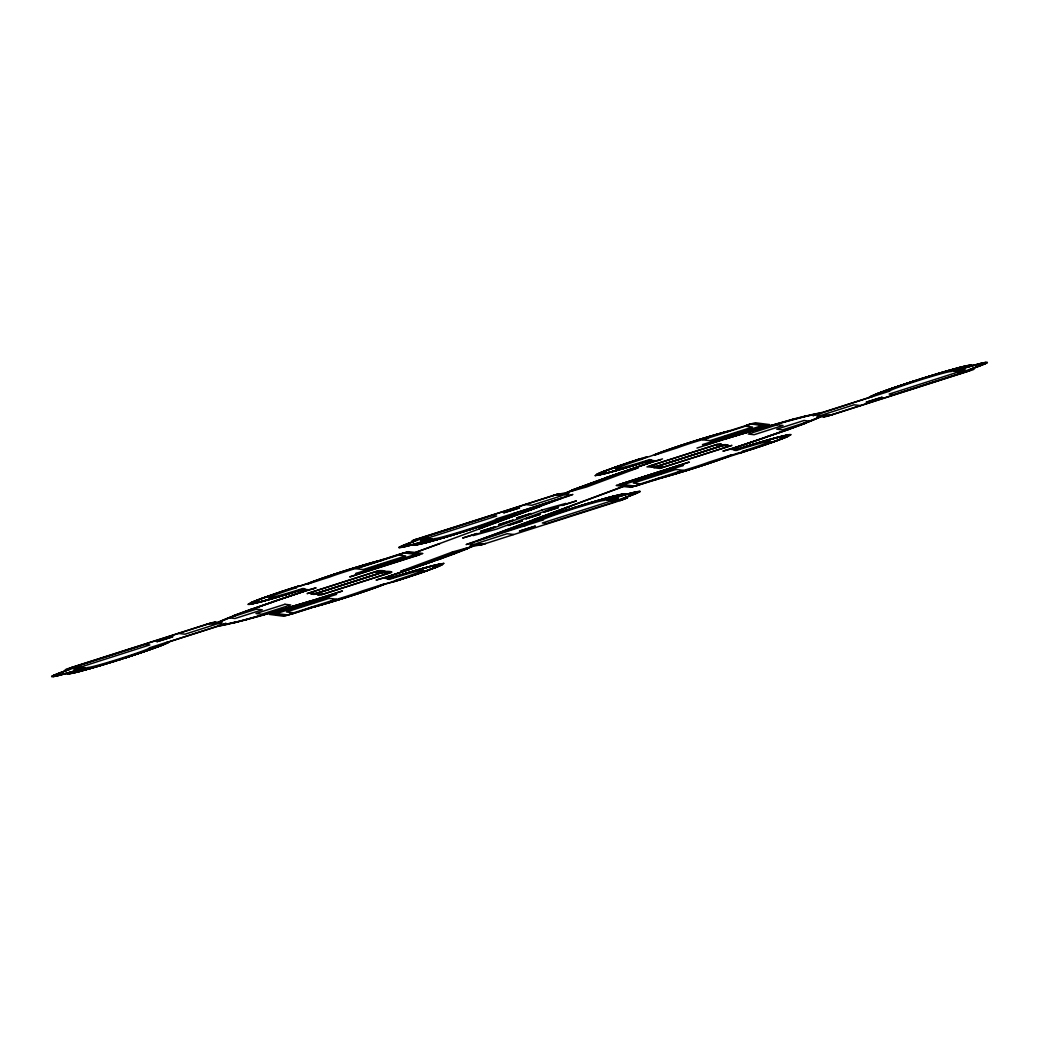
<?xml version="1.0" encoding="UTF-8"?>
<svg xmlns="http://www.w3.org/2000/svg" width="1039" height="1039" viewBox="0 0 1039 1039"><rect width="100%" height="100%" fill="white"/><g stroke="black" fill="none" stroke-linecap="round" stroke-linejoin="round"><path stroke-width="1.5" d="M517.188 512.552L514.604 514.045M868.63 397.612L871.24 396.054M225.97 623.309L218.164 625.92M422.782 553.449L415.821 552.54M466.186 544.592L522.942 526.331L528.799 523.318M572.814 494.408L513.201 513.682M616.296 485.499L623.179 486.46L532.838 519.955L569.684 506.746L566.073 507.681M813.043 415.756L872.708 396.379M466.823 548.982L453.861 553.995M572.177 490.018L608.867 476.875A137.797 5.766 -17.5 0 1 651.375 462.381L660.492 459.732M52.197 676.181L53.496 676.506M986.881 362.767L985.504 362.494M272.361 612.166L264.088 614.854M766.6 426.873L792.731 419.262M430.094 562.099L445.03 556.631A158.499 6.637 -17.5 0 0 447.822 555.592L456.251 552.371M608.906 476.901L593.97 482.369A158.499 6.637 -17.5 0 0 591.178 483.408L572.242 490.044M52.197 676.181L53.898 675.272M986.725 362.871L985.102 363.728M236.126 614.724L233.411 615.802L273.815 601.685L250.906 609.309M269.452 614.4L283.608 616.231L290.647 614.244M313.765 594.412L315.596 593.763M441.601 564.709L442.211 564.151L438.9 564.385M597.399 474.291L596.828 474.914L600.1 474.615M725.209 444.601L723.404 445.237M769.548 424.6L755.392 422.769L751.015 423.86L767.613 425.133L761.834 427.146M383.105 559.553L382.001 559.969L399.898 554.255M309.012 608.373L310.154 607.932M729.988 430.627L728.846 431.068M655.856 479.473L656.999 479.031L637.206 485.525M67.054 673.973L76.561 670.61M166.292 642.622L218.45 625.933M413.899 545.072L424.159 541.761L421.639 542.241M525.838 525.305L522.63 526.344M625.062 493.954L615.828 496.785M971.907 365.053L959.685 368.936L961.595 368.663M597.672 474.122L600.425 472.836M441.328 564.878L438.575 566.164M272.4 612.114L232.983 623.179M251.542 602.659L249.996 603.815L252.191 603.711M269.504 614.374L276.712 611.997M769.496 424.626L763.249 426.782M787.458 436.341L789.043 435.25L786.809 435.289M251.555 602.659L256.412 600.581M596.841 474.148L595.23 475.654M442.159 564.852L443.77 563.346M787.445 436.341L782.588 438.419M167.76 642.946L170.37 641.388L217.086 626.465L227.022 624.4M524.396 524.955L482.408 539.072M53.898 675.272L66.808 670.311M225.619 623.504L221.398 625.101A137.771 5.766 -17.5 0 0 235.957 621.906L236.321 621.816M422.457 553.631L416.925 555.618M572.463 494.603L566.32 496.785M466.511 544.41L476.81 540.838A78.717 3.299 -17.5 0 0 480.447 539.501L533.189 519.903M616.517 485.382L689.299 462.082L620.296 484.291L634.517 486.018L637.452 485.265M813.355 415.509L817.602 413.899A137.797 5.766 -17.5 0 0 803.069 417.081L766.652 426.899M985.102 363.728L972.192 368.689M251.061 602.568L247.905 604.399L249.75 604.425M167.734 642.959L160.954 645.726M597.373 473.901L599.88 472.823M514.578 514.058L513.435 514.565M524.422 524.942L525.565 524.435M441.627 565.099L439.12 566.177M871.266 396.041L878.046 393.274M787.939 436.432L791.095 434.601L789.25 434.575M566.333 492.655L555.229 494.85L419.34 538.449C416.405 540.968 404.496 542.67 418.873 538.41L555.982 494.733L562.489 495.499L531.851 505.292L525.357 504.512M472.667 546.345L482.979 544.384L620.257 500.538M251.087 602.555L252.334 602.023M787.913 436.445L786.666 436.977M566.346 492.655L567.307 492.239M471.693 546.761L472.654 546.345M567.32 492.226L571.684 490.408M471.68 546.774L467.316 548.592M164.045 644.297L169.396 641.608M600.438 472.823L615.906 467.018M438.562 566.177L426.782 570.671M874.955 394.703L869.734 397.353M252.36 602.01L253.035 601.724M163.37 644.583L164.045 644.31M510.201 515.682L515.864 512.824L561.995 498.097A80.743 3.377 -17.5 0 0 556.956 499.941M512.747 514.85L511.305 515.448M526.254 524.15L527.695 523.552M874.955 394.69L875.63 394.417M785.965 437.276L786.64 436.99M306.583 583.892L307.635 583.736L294.557 587.516A49.885 2.091 -17.5 0 0 252.087 603.191A49.885 2.091 -17.5 0 0 299.946 590.191L300.531 590.009M732.417 455.108L731.365 455.264L739.21 452.757M253.074 601.711L253.802 601.425M163.357 644.583L151.694 648.972M226.06 618.815L217.852 622.283L215.138 621.958M599.919 472.81L600.633 472.524M653.557 454.939C655.167 454.653 645.258 458.173 641.193 458.589A52.028 2.182 -17.5 0 0 597.074 474.992A52.028 2.182 -17.5 0 0 651.661 459.835L649.674 459.602A32.3 1.351 -17.5 0 1 615.789 469.005A32.3 1.351 -17.5 0 1 643.167 458.822L641.18 458.589M571.71 490.408L572.905 489.914M510.201 515.682L498.538 520.071M528.799 523.318L539.267 519.357M457.77 551.774L467.29 548.592M438.367 566.476L439.081 566.19M812.94 420.185L821.148 416.717L823.953 417.042M875.643 394.417L886.111 390.456M785.198 437.575L785.926 437.289M253.841 601.399L254.607 601.1M226.073 618.815L228.619 617.802M600.685 472.498L602.308 471.862M510.5 515.773L511.266 515.461M527.734 523.539L528.5 523.227M438.315 566.502L436.692 567.138M812.927 420.185L810.381 421.198M784.393 437.9L785.159 437.601M656.921 453.809L654.479 454.744M382.079 585.191L384.651 584.217M254.659 601.074L255.464 600.763M256.425 600.568L259.023 599.568M228.645 617.789L233.905 615.75M656.934 453.809L669.739 449.147M510.461 515.786L508.733 516.461M528.539 523.214L530.267 522.539M382.066 585.191L369.261 589.853M810.355 421.211L805.095 423.25M782.575 438.432L779.977 439.432M783.536 438.237L784.341 437.926M255.516 600.737L258.321 599.672M602.347 471.836L604.166 471.148M436.653 567.164L434.834 567.852M783.484 438.263L780.679 439.328M237.269 614.802L236.256 615.192A137.771 5.766 -17.5 0 0 219.359 622.231L222.086 622.79C217.683 625.634 212.67 621.919 208.151 624.023M507.785 516.825L508.694 516.474M530.306 522.526L531.215 522.175M801.731 424.198L802.744 423.808A137.797 5.766 -17.5 0 0 819.68 416.756L816.914 416.21C821.317 413.366 826.33 417.12 830.849 414.977M259.036 599.555L270.361 595.464M604.217 471.122L617.205 466.563M160.902 645.739L154.33 648.154M506.785 517.188L507.733 516.838M531.267 522.162L532.215 521.812M878.098 393.262L884.67 390.846M434.783 567.878L428.224 570.294M779.964 439.445L773.626 441.77M802.874 424.276L805.589 423.172L765.185 437.315L784.601 430.938M236.139 614.711L238.074 613.997M802.861 424.289L790.38 428.873M258.373 599.646L260.438 598.88M238.087 613.984L248.62 610.127M506.733 517.214L504.668 517.98M532.267 521.786L534.332 521.02M780.627 439.354L778.562 440.12M504.214 519.383L540.709 506.214L479.304 528.643L482.499 527.76M537.163 507.149L557.164 499.72M453.835 554.008L447.692 556.268M300.011 586.074L317.466 579.957M744.859 451.536L721.534 459.043M260.503 598.854L261.568 598.464M503.538 518.396L504.603 518.006M534.397 520.994L535.462 520.604M777.432 440.536L778.497 440.146M261.633 598.451L262.737 598.048M502.382 518.825L503.486 518.422M535.514 520.578L536.618 520.175M447.653 556.281L441.004 558.683M776.263 440.952L777.367 440.549M262.789 598.022L274.439 594.061M248.633 610.127L250.893 609.309M501.175 519.253L502.318 518.838M476.589 541.059L477.005 540.903A80.743 3.377 -17.5 0 0 482.044 539.059L625.309 485.81L632.725 486.655M788.107 429.691L790.367 428.873M536.682 520.162L537.825 519.747M776.211 440.978L772.432 442.198M308.258 583.437L308.349 583.399A44.859 1.883 -17.5 0 1 380.936 560.216L400.457 553.891M317.466 579.957L322.337 578.242M501.11 519.279L498.642 520.149M154.266 648.18L149.148 649.985M884.734 390.82L887.306 390.028M786.926 430.107L784.627 430.938M786.978 430.094L788.094 429.691M537.864 519.734L540.462 518.929M440.978 558.696L438.692 559.514M721.534 459.043L716.663 460.758M428.159 570.32L424.341 571.671L426.977 570.736M885.929 390.391L889.878 389.002M539.072 519.305L545.579 517.136M438.64 559.527L430.211 562.125A137.771 5.766 -17.5 0 1 387.638 576.619L376.066 580.061L383.235 578.113L388.586 578.71L392.067 577.762M773.821 441.835L768.639 443.536M606.114 477.576L651.349 462.186L646.401 461.602L643.479 462.511M66.808 670.298L67.886 669.921M151.681 648.972L146.577 650.765M887.319 390.028L891.098 388.703M540.475 518.929L542.955 518.058M972.192 368.702C970.504 369.767 972.322 370.027 966.945 371.494M432.886 561.424L430.808 562.164M496.045 520.942L498.525 520.071L494.746 521.396M772.471 442.315L767.314 443.991M654.986 454.575L655.09 454.537A44.859 1.883 -17.5 0 1 727.781 431.315L746.742 425.354M542.981 518.045L544.254 517.604M430.769 562.164L424.432 564.385M615.971 466.875L618.53 466.108M495.941 521.097L490.668 522.799M889.904 389.002L893.774 387.768M149.071 650.011L145.226 651.232M617.348 466.394L619.893 465.628M322.337 578.242L329.636 575.762M67.392 669.973C72.73 668.83 66.626 668.921 71.665 667.532M891.241 388.534L898.021 386.326M716.663 460.758L709.364 463.238M424.393 564.398L408.535 569.827M618.763 465.914L621.27 465.16M669.752 449.134L680.389 445.549M270.556 595.282L275.855 593.581M493.187 522.059L494.525 521.591M271.478 602.217L304.518 591.087L299.557 590.503M273.789 601.646L274.387 601.438A137.771 5.766 -17.5 0 1 304.557 591.282L313.687 588.619M146.304 650.972L142.421 652.193M767.522 436.783L764.613 437.562A137.797 5.766 -17.5 0 1 734.469 447.718L727.82 449.601M544.449 517.422L549.735 515.721M768.444 443.718L764.561 444.939M420.237 573.086L424.315 571.671L414.873 574.814M416.756 539.215L413.665 540.371L415.496 540.735L398.794 547.553L403.34 547.021M493.109 522.085L489.265 523.279M894.098 387.547L899.475 385.833M764.626 437.783L750.613 442.536M143.837 651.7L145.2 651.232M545.865 516.928L551.177 515.227M767.003 444.211L762.665 445.692M368.079 590.269L358.611 593.451M420.159 573.112L418.795 573.58M621.673 464.914L624.127 464.186M620.257 465.394L622.686 464.68M143.434 651.947L140.979 652.674M764.548 444.952L757.262 447.406M418.717 573.606L417.327 574.086M274.88 593.801L277.283 593.087M490.187 523.072L484.875 524.76M141.901 652.466L139.525 653.167M417.249 574.112L415.821 574.593M623.218 464.394L625.595 463.693M415.912 539.384L417.925 538.812M276.387 593.295L278.751 592.594M488.694 523.578L485.707 524.591M898.592 386.027L900.969 385.339M178.513 633.426L185.02 634.193L215.644 624.4L209.151 623.634L72.249 667.337C62.041 671.999 63.418 669.454 72.496 667.35M550.28 515.422L555.631 513.734M762.587 445.718L759.6 446.718M312.518 600.464L271.491 613.776L285.647 615.569L291.401 613.919M408.509 569.84L387.651 576.814L392.599 577.398M413.405 575.307L415.743 574.619M414.275 575.112L411.925 575.801M624.751 463.875L633.206 461.173M277.907 592.775L281.738 591.594M329.636 575.749L332.22 574.892M900.138 385.508L902.475 384.833M745.742 444.173L748.145 443.367M748.184 443.354L750.574 442.549M551.826 514.902L557.164 513.227M138.031 653.661L140.33 652.999M709.364 463.251L706.78 464.108M412.73 575.632L410.418 576.307M626.296 463.355L634.777 460.654M279.452 592.256L282.556 591.23M483.369 525.266L485.616 524.617M745.716 444.185L734.482 447.913L739.443 448.497M136.525 654.167L138.784 653.518M759.509 446.757L755.73 447.9M903.294 384.456L908.67 382.794M901.787 384.962L903.995 384.326M281.764 591.594L283.27 591.1M484.057 525.137L480.304 526.279M961.776 368.17L962.88 367.91M967.4 371.455C968.4 369.131 982.413 367.442 966.504 371.65L829.849 415.366L823.356 414.6L853.98 404.807L860.487 405.574M135.005 654.674L137.213 654.038M135.68 654.544L133.46 655.18M276.322 612.127L273.465 613.231L287.686 614.919L290.998 614.049M620.556 500.356L623.387 499.188L621.452 498.941L627.491 497.889L621.595 500.11M621.14 500.162L625.439 498.538L623.543 498.252L640.206 491.421L635.66 491.979M411.106 576.177L405.794 577.827M680.402 445.549L688.571 442.887M904.021 384.326L907.099 383.313M282.608 591.204L284.803 590.581M332.896 574.671L333.545 574.45M333.558 574.45L340.35 572.242M482.46 525.669L479.317 526.695M556.501 513.344L558.696 512.721M706.104 464.329L698.65 466.758M756.392 447.796L752.639 448.926M134.057 655.09L128.745 656.726M358.598 593.451L338.571 599.828M408.002 577.203L409.522 576.697M284.218 590.684L287.933 589.555M478.745 526.786L480.278 526.292M558.112 512.811L563.411 511.175M558.722 512.708L561.826 511.695M753.21 448.835L754.756 448.329M132.447 655.609L129.2 656.674M407.911 577.229L402.638 578.853M634.258 460.732L636.362 460.147M762.288 427.003L765.561 425.782L751.314 424.081L747.599 425.081M763.146 426.912L696.974 448.069M908.19 382.859L910.255 382.274M477.174 527.305L479.239 526.734M285.842 590.152L287.426 589.633M287.478 589.607L289.517 589.048M415.444 555.904L418.717 554.683L404.483 552.982L401.548 553.735M751.483 449.393L749.483 449.952M751.067 449.445L753.132 448.861M76.12 671.09L77.328 670.662L76.548 670.545A44.859 1.883 -17.5 0 1 68.756 669.623M615.906 496.85L614.867 497.226L617.595 496.694L616.932 496.616M620.101 500.408L621.075 500.279M404.223 578.346L405.768 577.84M635.972 460.173L641.167 458.589M909.891 382.3L913.45 381.248M473.992 528.332L477.602 527.267M474.368 528.306L475.94 527.799M289.128 589.074L292.725 588.009M289.543 589.035L291.115 588.529M416.249 555.839L415.003 556.047M747.885 450.471L749.457 449.965M749.833 449.939L742.664 451.277A32.3 1.351 -17.5 0 0 770.055 441.094A32.3 1.351 -17.5 0 0 736.17 450.497L734.183 450.264A52.028 2.182 -17.5 0 1 788.77 435.107A52.028 2.182 -17.5 0 1 744.651 451.51M563.021 511.214L566.619 510.149M76.769 670.545L79.38 669.986L76.341 671.116M127.148 657.232L129.109 656.7M276.27 612.049L277.166 611.854M620.906 500.33L619.66 500.551M401.041 579.372L403.002 578.84M637.569 459.654L646.829 457.277M911.463 381.794L915.06 380.729A52.028 2.182 -17.5 0 1 969.66 365.572L969.906 365.663M869.916 397.392L820.355 413.119A139.953 5.857 -17.5 0 0 728.183 438.029L726.482 438.536M415.938 544.436L426.38 542.475M423.276 542.189L426.198 541.137L422.535 541.968M472.381 528.851L474.291 528.332M416.145 555.865L349.701 576.918L420.185 554.332L416.925 553.943L355.663 573.515L358.923 573.905M564.658 510.681L566.333 510.149M616.036 496.811L612.841 497.837L617.322 496.772M623.036 494.577L612.62 496.525M309.128 592.983L315.272 593.724L383.664 572.008C389.015 570.827 379.105 569.917 376.988 571.203L307.089 593.62L377.196 571.229L383.339 571.97M124.186 658.284L127.537 657.206M125.55 657.752L127.485 657.232M399.444 579.892L401.34 579.372M688.584 442.887L695.559 440.679M914.814 380.716L918.307 379.703M962.556 367.91L961.711 368.313L962.452 368.455A44.859 1.883 -17.5 0 1 970.244 369.377M565.554 497.032L562.19 498.162A78.717 3.299 -17.5 0 0 558.553 499.499L413.691 553.19L406.418 552.332M472.615 528.877L470.771 529.371A52.028 2.182 -17.5 0 1 416.171 544.514L434.899 538.54A32.3 1.351 -17.5 0 0 468.771 529.137A32.3 1.351 -17.5 0 0 496.161 518.955L514.876 512.98A52.028 2.182 -17.5 0 1 470.758 529.371L467.537 530.397M340.363 572.242L345.221 570.684M292.401 588.022L297.492 586.399M967.101 371.637L831.239 415.055M71.899 667.363L206.099 624.465M744.911 451.523L746.509 451.004M698.637 466.758L693.779 468.316M566.359 510.136L573.086 508.084M125.836 657.752L123.94 658.271A52.028 2.182 -17.5 0 1 69.34 673.428L88.055 667.441A32.3 1.351 -17.5 0 0 121.94 658.038A32.3 1.351 -17.5 0 0 149.317 647.855L168.045 641.881A52.028 2.182 -17.5 0 1 123.927 658.271M399.716 579.892L397.833 580.411M746.34 425.289L747.132 425.042M746.56 425.315L748.106 424.73M660.168 459.641L662.505 458.887M916.502 380.183L924.983 377.508M469.342 529.916L470.94 529.409M832.642 414.509L824.135 417.016M361.053 566.982L383.014 559.956A41.989 1.753 -17.5 0 0 342.727 571.606A41.989 1.753 -17.5 0 0 308.025 583.918L330.025 576.905A21.481 0.896 -17.5 0 1 361.04 566.982M313.739 588.606L316.103 587.84L308.83 589.801L303.466 589.204L298.323 590.892M639.284 484.784L665.155 476.888M122.316 658.791L124.096 658.31M122.498 658.817L117.433 660.427M292.66 613.711L310.103 608.14L308.999 608.386M391.937 581.801L397.807 580.411A52.028 2.182 -17.5 0 0 441.926 564.008A52.028 2.182 -17.5 0 0 387.339 579.165L389.326 579.398A32.3 1.351 -17.5 0 1 423.211 569.995A32.3 1.351 -17.5 0 1 395.833 580.178L397.82 580.411M292.608 613.724L291.063 614.218M396.391 580.957L397.989 580.45M553.073 495.525L553.891 495.265M662.012 467.797L659.791 468.42L653.622 467.693L655.44 467.005L646.933 466.888L717.442 444.276L721.443 444.108L715.222 445.16M345.234 570.684L348.714 569.58M297.518 586.386L299.752 586.165M399.755 554.203L401.093 553.683M638.686 484.966L639.362 484.849M741.547 452.588L743.145 452.082M693.766 468.316L686.104 470.719M206.891 624.218L206.242 624.426L214.995 621.958M569.866 509.11L571.463 508.603M315.479 593.75L310.882 594.087L317.09 593.035L381.079 572.593L375.378 571.918M383.664 572.008C385.833 570.645 395.768 571.775 390.235 572.788L321.558 594.724L317.557 594.892L323.778 593.84M484.304 543.981L485.81 543.41M120.81 659.362L119.121 659.895M394.56 581.437L384.664 584.126L396.184 580.931M394.703 581.489L396.301 580.983M644.518 457.433L647.31 456.926M659.713 459.965L658.284 460.42M962.439 368.39L964.205 367.858M467.563 530.487L462.576 532.046M464.264 531.526L465.875 531.02M297.764 586.412L300.479 585.84M738.807 448.887L738.911 448.848A49.885 2.091 -17.5 0 1 786.913 435.809A49.885 2.091 -17.5 0 1 744.444 451.484L739.391 452.796M741.223 452.692L738.521 453.16M573.034 508.006L574.762 507.474M206.904 624.309L208.657 623.673M695.572 440.679L700.429 439.172M646.985 461.329C650.726 459.017 655.077 462.069 658.921 460.03M921.619 378.56L923.177 378.17M553.787 495.486L556.112 494.681M348.727 569.58L352.896 568.281M738.469 448.991L744.08 447.043M740.729 448.095L742.275 447.705M298.323 590.801L294.946 591.944M296.635 591.425L298.232 590.918M574.788 507.461L581.554 505.357M574.736 507.577L576.333 507.071M117.42 660.336L112.368 661.999M393.846 577.1L400.664 574.892M291.699 614.023L313.726 607.036M747.755 424.938L748.794 424.522M647.375 461.108L641.79 463.043M460.887 532.578L462.641 531.942M484.395 543.955L483.667 544.176M114.056 661.479L115.654 660.986M640.102 463.563L641.92 462.9M926.632 377.001L924.814 377.664M461.017 532.436L454.212 534.63M459.212 533.098L460.809 532.604M745.768 446.523L744.145 447.03L749.106 445.497M295.076 591.814L291.595 592.983M293.271 592.464L294.855 591.97M398.924 575.424L390.651 578.061L385.794 577.32A139.953 5.857 -17.5 0 0 474.823 545.059L479.135 545.293L484.057 543.968M700.442 439.172L703.182 438.328M638.427 464.082L640.297 463.407M926.424 377.157L938.191 373.495M830.512 415.275L831.642 414.743M352.909 568.281L368.663 563.58M400.976 553.813L408.405 551.683L415.21 552.462L439.9 543.592M400.755 553.982L406.262 552.358M638.245 485.018L630.595 487.317L623.79 486.538M686.091 470.719L669.142 475.758M579.593 506.058L584.814 504.357M484.81 543.644C480.057 546.072 474.745 542.358 470.07 545.124L472.836 545.657A137.745 5.766 -17.5 0 1 462.459 550.138M112.576 661.843L110.615 662.544M338.558 599.828L331.116 602.088M748.353 424.756L750.924 423.886L748.937 424.574M637.089 464.394L630.218 466.576M638.699 463.901L633.465 465.589M928.035 376.663L934.347 374.741M727.729 449.627L722.897 451.16L730.066 449.212L735.417 449.809L738.729 448.822L732.625 448.419A139.953 5.857 -17.5 0 0 821.654 416.158L826.122 416.366L831.239 414.86M456.225 533.916L457.796 533.436M747.145 446.199L754.041 444.004M637.037 485.577L636.258 485.823M289.92 593.49L291.855 592.801M290.258 593.295L286.621 594.503M289.842 593.516L288.232 594.009M582.801 505.071L589.71 502.889M110.965 662.337L108.978 663.038M109.368 662.83L102.484 665.012M400.301 575.099L402.327 574.385M401.911 574.606L403.976 573.879M703.195 438.328L707.884 436.912M647.245 461.238L653.206 461.68A139.953 5.857 -17.5 0 0 564.177 493.941L556.722 494.512M452.575 535.124L454.614 534.41M750.34 445.224L751.885 444.744M300.414 590.139L306.375 590.581A139.953 5.857 -17.5 0 0 217.346 622.842L213.021 622.608L208.761 623.738M107.77 663.311L104.653 664.259M403.496 574.125L410.405 571.944M631.829 466.082L633.374 465.615M726.326 438.692L727.638 438.289A137.797 5.766 -17.5 0 1 765.107 427.276M453.03 534.89L449.329 536.111M450.939 535.617L452.484 535.15M751.911 444.744L755.652 443.51M287.089 594.256L281.79 595.957M586.516 503.85L588.087 503.37M284.998 594.983L286.543 594.529M405.08 573.645L411.989 571.476M934.373 374.741L937.438 373.819M556.112 494.577L557.514 494.161M283.387 595.477L284.907 595.009M104.627 664.259L100.887 665.48M628.569 467.069L630.816 466.29M736.833 435.328L768.99 425.951M554.982 495.122C559.502 492.98 564.515 496.733 568.93 493.876L566.164 493.343A137.745 5.766 -17.5 0 1 576.541 488.862M757.21 443.043L755.028 443.809M449.913 535.825L446.147 537.046M447.731 536.579L449.238 536.137M636.842 485.551L632.738 486.642M589.762 502.863L591.308 502.408M589.087 503.175L594.438 501.486M302.167 603.672L273.854 611.958M708.559 436.705L711.144 435.938M939.685 373.053L937.451 373.806M626.998 467.537L629.283 466.758M757.301 443.03L758.821 442.575M756.561 443.341L758.054 442.9M280.205 596.425L282.439 595.659M99.315 665.947L101.549 665.194M330.441 602.295L327.856 603.062M938.97 373.365L942.815 372.131M625.491 467.979L627.764 467.199M758.873 442.562L761.912 441.666M758.08 442.9L763.899 441.198M444.588 537.514L446.874 536.734M592.126 502.266L593.607 501.824M280.92 596.1L277.114 597.334M411.236 571.801L413.6 570.995M100.03 665.635L96.224 666.869M97.705 666.428L99.225 665.973M711.157 435.938L715.494 434.679M727.742 431.315L725.274 431.964M940.464 372.923L944.321 371.689M623.919 468.433L625.4 468.005M626.27 467.641L613.971 471.277M445.38 537.176L441.549 538.397M443.056 537.955L444.51 537.54M381.027 560.177L373.845 562.112M593.62 501.824L597.477 500.59M279.426 596.542L275.608 597.776M412.73 571.359L415.132 570.554M327.843 603.062L323.506 604.321M623.868 468.446L620.958 469.303M761.964 441.653L766.366 440.367M595.1 501.395L596.529 500.98M414.21 570.931L416.639 570.112M97.069 666.506L93.224 667.739M94.705 667.298L96.133 666.882M944.373 371.676L950.14 370.027M943.386 372.066L956.542 368.248M965.374 367.637L964.153 367.988M421.678 542.111L419.262 542.813M442.458 538.033L437.172 539.657M440.055 538.825L441.471 538.423M597.529 500.577L598.971 500.162M596.542 500.967L600.425 499.746M617.322 496.889L619.738 496.187M276.504 597.399L274.088 598.204M415.652 570.502L423.769 568.073M73.626 671.363L76.522 670.545M715.507 434.679L723.806 432.354M965.387 367.637L979.66 363.754M619.504 469.719L620.88 469.316M763.912 441.185L767.795 439.965M438.601 539.254L439.978 538.851M368.676 563.58L372.17 562.58M275.088 597.815L271.231 599.022M417.081 570.086L422.483 568.554M73.613 671.363L59.34 675.246M91.77 668.155L94.185 667.35M323.493 604.321L315.194 606.646M619.426 469.745L616.621 470.537M599.373 500.149L604.62 498.551M619.751 496.187L630.296 493.291M272.582 598.646L273.686 598.217M90.341 668.558L92.796 667.752M767.847 439.952L769.237 439.549M766.691 440.393L770.561 439.185M438.25 539.241L434.406 540.436M600.75 499.759L608.49 497.486M272.309 598.607L269.828 599.425M270.01 613.049L273.893 611.724A137.771 5.766 -17.5 0 0 311.375 600.711M91.419 668.142L87.575 669.337M666.83 476.42L667.96 476.096M416.34 543.631L413.613 544.397M436.912 539.618L433.094 540.683M666.817 476.42L665.168 476.888M372.183 562.58L373.832 562.112M268.465 599.802L270.971 598.984M264.049 614.867L246.269 619.738M90.081 668.519L83.873 670.233M950.23 370.105L952.75 369.416M616.491 470.459L612.776 471.485M770.6 439.172L774.432 438.12M769.341 439.64L771.847 438.952M434.341 540.462L430.704 541.332M604.659 498.538L605.945 498.188M269.659 599.36L264.568 600.88M422.509 568.541L425.094 567.697M613.906 471.303L610.179 472.316M433.003 540.825L430.51 541.514M267.153 600.048L268.374 599.711M423.782 568.19L426.354 567.359M87.484 669.246L82.458 670.752M952.763 369.416L955.127 368.767M771.873 438.939L777.536 437.419M605.919 498.317L608.296 497.668M267.127 600.061L261.464 601.581M425.029 567.839L426.224 567.515M426.393 567.346L428.821 566.684M612.763 471.485L609.361 472.394M774.497 438.094L776.834 437.471M412.561 544.683L408.704 545.709M430.445 541.54L426.951 542.475M608.555 497.46L612.049 496.525M264.503 600.906L262.166 601.529M426.237 567.515L429.639 566.606M955.153 368.767L959.452 367.624M956.607 368.235L957.737 367.936M723.819 432.354L725.261 431.964M610.114 472.329L604.659 473.758M430.691 541.332L426.393 542.475M608.309 497.668L612.607 496.525M428.886 566.671L434.341 565.242M315.181 606.646L313.739 607.036M83.847 670.233L79.548 671.376M81.263 671.064L82.393 670.765M792.744 419.249L806.602 415.743L802.679 417.184M246.256 619.751L228.333 624.088M957.802 367.91L958.88 367.624M776.899 437.445L777.99 437.159M261.01 601.841L262.101 601.555M80.12 671.376L81.198 671.09M958.945 367.611L959.984 367.338M609.348 472.394L600.113 474.615M778.042 437.146L788.744 434.653M426.899 542.488L424.795 543.033M612.101 496.512L614.205 495.967M260.958 601.854L250.256 604.347M429.652 566.606L438.887 564.385M79.016 671.662L80.055 671.389M408.704 545.709L407.405 546.046M630.296 493.291L631.595 492.954M960.049 367.325L963.971 366.338M728.897 430.86L730.001 430.614M777.549 437.419L780.471 436.679M261.451 601.581L258.529 602.321M78.951 671.675L75.029 672.662M656.752 479.291L655.921 479.486M382.248 559.709L383.157 559.514M959.465 367.624L963.101 366.728M424.73 543.046L421.873 543.761M614.27 495.954L617.127 495.239M79.535 671.376L75.899 672.272M407.392 546.046L403.989 546.878M631.608 492.954L635.011 492.122M603.685 474.005L604.607 473.771M434.393 565.229L435.315 564.995M979.66 363.741L980.79 363.468M806.069 416.003L810.667 414.912M603.646 474.018L595.243 475.654M780.484 436.679L781.354 436.458M257.646 602.542L258.516 602.321M435.354 564.982L443.757 563.346M59.34 675.259L58.21 675.532M964.023 366.325L964.854 366.131M781.367 436.458L785.731 435.484M617.179 495.226L620.374 494.499M421.821 543.774L418.626 544.501M257.633 602.542L253.269 603.516M74.146 672.869L74.977 672.675M980.803 363.468L985.504 362.494M58.197 675.532L53.496 676.506M963.114 366.728L969.66 365.572L950.945 371.559A32.3 1.351 -17.5 0 0 917.06 380.962A32.3 1.351 -17.5 0 0 889.683 391.145L870.955 397.119A52.028 2.182 -17.5 0 1 915.073 380.729M964.893 366.118L965.686 365.936M810.68 414.899L811.953 414.6M466.134 549.073L466.81 548.956M227.047 624.4L228.32 624.101M75.886 672.272L69.34 673.428M73.314 673.064L74.107 672.882M965.725 365.923L969.114 365.209M811.979 414.6L821.914 412.535M73.275 673.077L69.886 673.791M729.859 431.055L729.923 431.042A41.989 1.753 -17.5 0 0 689.558 442.705A41.989 1.753 -17.5 0 0 654.869 455.017L676.857 448.004A21.481 0.896 -17.5 0 1 707.884 438.081M655.921 479.057L655.986 479.044A41.989 1.753 -17.5 0 0 696.273 467.394A41.989 1.753 -17.5 0 0 730.975 455.082L708.975 462.095A21.481 0.896 -17.5 0 1 677.96 472.018M309.077 607.958L309.141 607.945A41.989 1.753 -17.5 0 0 349.442 596.295A41.989 1.753 -17.5 0 0 384.131 583.983L362.143 590.996A21.481 0.896 -17.5 0 1 331.116 600.919M620.4 494.486L621.686 494.226M418.6 544.514L417.314 544.774M962.517 368.442L964.439 367.793L963.776 367.715M785.731 435.484L786.796 435.289M621.725 494.213L625.114 493.902M417.275 544.787L413.886 545.098M253.269 603.516L252.204 603.711M969.14 365.209L971.699 364.923M69.86 673.791L67.301 674.077M218.528 625.907L218.645 625.881A139.953 5.857 -17.5 0 0 310.817 600.971L342.454 590.983L271.984 613.568L275.231 613.958L336.493 594.386L333.246 593.996M725.235 444.562L656.947 466.29L651.232 465.615M723.196 445.212L717.053 444.484L648.985 466.238L655.115 466.966L724.313 445.004L728.118 444.913L721.91 445.965M729.872 446.017L723.728 445.276L655.661 467.031L661.804 467.771L731.911 445.38L663.622 467.082L657.921 466.407M513.643 534.488L507.149 533.708L476.511 543.501L483.018 544.267M421.405 542.306L422.068 542.384M382.053 572.71L387.768 573.385M315.804 593.788L321.947 594.516L390.015 572.762L383.885 572.034L313.765 594.438M967.738 366.26L967.621 366.235A49.885 2.091 -17.5 0 0 917.619 380.014A49.885 2.091 -17.5 0 0 872.734 396.34M620.906 495.161L620.79 495.135A49.885 2.091 -17.5 0 0 570.788 508.915A49.885 2.091 -17.5 0 0 525.903 525.24M418.094 543.839L418.21 543.865A49.885 2.091 -17.5 0 0 468.212 530.085A49.885 2.091 -17.5 0 0 513.097 513.76M71.262 672.74L71.379 672.765A49.885 2.091 -17.5 0 0 121.381 658.986A49.885 2.091 -17.5 0 0 166.266 642.66M964.763 369.585A21.481 0.896 -17.5 0 1 959.166 371.949L961.659 372.183A41.989 1.753 -17.5 0 0 984.089 363.26A41.989 1.753 -17.5 0 0 953.711 371.235L955.893 371.559A21.481 0.896 -17.5 0 1 964.737 369.481M730.742 455.563A44.859 1.883 -17.5 0 1 658.064 478.784M423.302 541.631A44.859 1.883 -17.5 0 1 415.587 540.722M421.107 540.618A21.481 0.896 -17.5 0 0 429.964 538.54L432.133 538.864A41.989 1.753 -17.5 0 1 401.742 546.839A41.989 1.753 -17.5 0 1 424.172 537.916L426.652 538.15A21.481 0.896 -17.5 0 0 421.068 540.514M383.898 584.463A44.859 1.883 -17.5 0 1 311.219 607.685M74.263 669.519A21.481 0.896 -17.5 0 0 83.12 667.441L85.289 667.765A41.989 1.753 -17.5 0 1 54.911 675.74A41.989 1.753 -17.5 0 1 77.341 666.817L79.808 667.051A21.481 0.896 -17.5 0 0 74.237 669.415M615.698 497.369A44.859 1.883 -17.5 0 1 623.413 498.278M617.932 498.486A21.481 0.896 -17.5 0 1 612.335 500.85L614.828 501.084A41.989 1.753 -17.5 0 0 637.258 492.161A41.989 1.753 -17.5 0 0 606.867 500.136L609.062 500.46A21.481 0.896 -17.5 0 1 617.893 498.382M646.778 461.29A49.885 2.091 -17.5 0 1 598.919 474.291A49.885 2.091 -17.5 0 1 641.401 458.615M392.223 577.71A49.885 2.091 -17.5 0 1 440.081 564.709A49.885 2.091 -17.5 0 1 397.599 580.385M156.993 641.686L172.708 636.777L156.993 641.686M300.674 606.542L316.388 601.633L300.674 606.542M375.806 566.216L391.508 561.307L375.806 566.216M462.823 537.994L477.174 533.514L462.926 537.929M480.68 531.358L495.019 526.877L480.771 531.293M503.837 512.785L519.552 507.876L503.837 512.785M498.746 524.643L513.097 520.162L498.746 524.643M508.084 525.435L522.422 520.955L508.084 525.435M516.604 518.006L530.955 513.526L516.604 518.006M525.929 518.799L540.28 514.318L525.929 518.799M519.487 531.085L535.189 526.163L519.487 531.085M544.007 512.084L558.346 507.603L544.007 512.084M561.865 505.448L576.203 500.967L561.865 505.448M647.518 477.641L663.233 472.732L647.622 477.576M722.637 437.315L738.352 432.406L722.637 437.315M866.318 402.171L882.033 397.262L866.318 402.171M622.283 472.226L570.645 491.408L586.619 486.979L638.245 467.784L622.283 472.226M541.942 510.032L473.096 535.617L497.058 528.968L565.904 503.383L541.942 510.032M452.381 552.021L400.755 571.216L416.717 566.774L468.355 547.592L452.381 552.021M745.275 426.198L702.728 439.796L709.949 440.653L752.496 427.055L745.275 426.198M763.769 425.042L702.507 444.614L705.754 445.004L767.016 425.432L763.769 425.042M492.135 515.487L424.055 537.241L428.575 537.786L496.642 516.032L492.135 515.487M777.237 424.782L748.301 434.029L754.08 434.718L783.003 425.471L777.237 424.782M804.004 420.496L776.769 429.198L782.549 429.886L809.784 421.185L804.004 420.496M957.27 372.313L889.189 394.067L893.709 394.599L961.776 372.858L957.27 372.313M398.444 555.099L355.896 568.697L363.118 569.554L405.665 555.956L398.444 555.099M680.077 465.095L618.815 484.668L622.075 485.057L683.337 465.485L680.077 465.095M675.882 469.446L633.335 483.044L640.556 483.901L683.104 470.303L675.882 469.446M145.291 644.401L77.224 666.142L81.73 666.687L149.811 644.933L145.291 644.401M256.451 609.114L229.216 617.815L234.996 618.504L262.231 609.802L256.451 609.114M542.839 520.045L524.124 526.02A52.028 2.182 -17.5 0 1 568.242 509.63A52.028 2.182 -17.5 0 1 622.829 494.486L604.101 500.46A32.3 1.351 -17.5 0 0 570.229 509.863A32.3 1.351 -17.5 0 0 542.839 520.045M284.92 604.282L255.997 613.529L261.763 614.218L290.699 604.971L284.92 604.282M610.425 501.214L542.358 522.968L546.865 523.513L614.945 501.759L610.425 501.214M329.051 598.347L286.504 611.945L293.725 612.802L336.272 599.204L329.051 598.347M296.336 587.723L294.349 587.49A52.028 2.182 -17.5 0 0 250.23 603.893A52.028 2.182 -17.5 0 0 304.817 588.736L302.83 588.503A32.3 1.351 -17.5 0 1 268.945 597.906A32.3 1.351 -17.5 0 1 296.336 587.723"/></g></svg>
